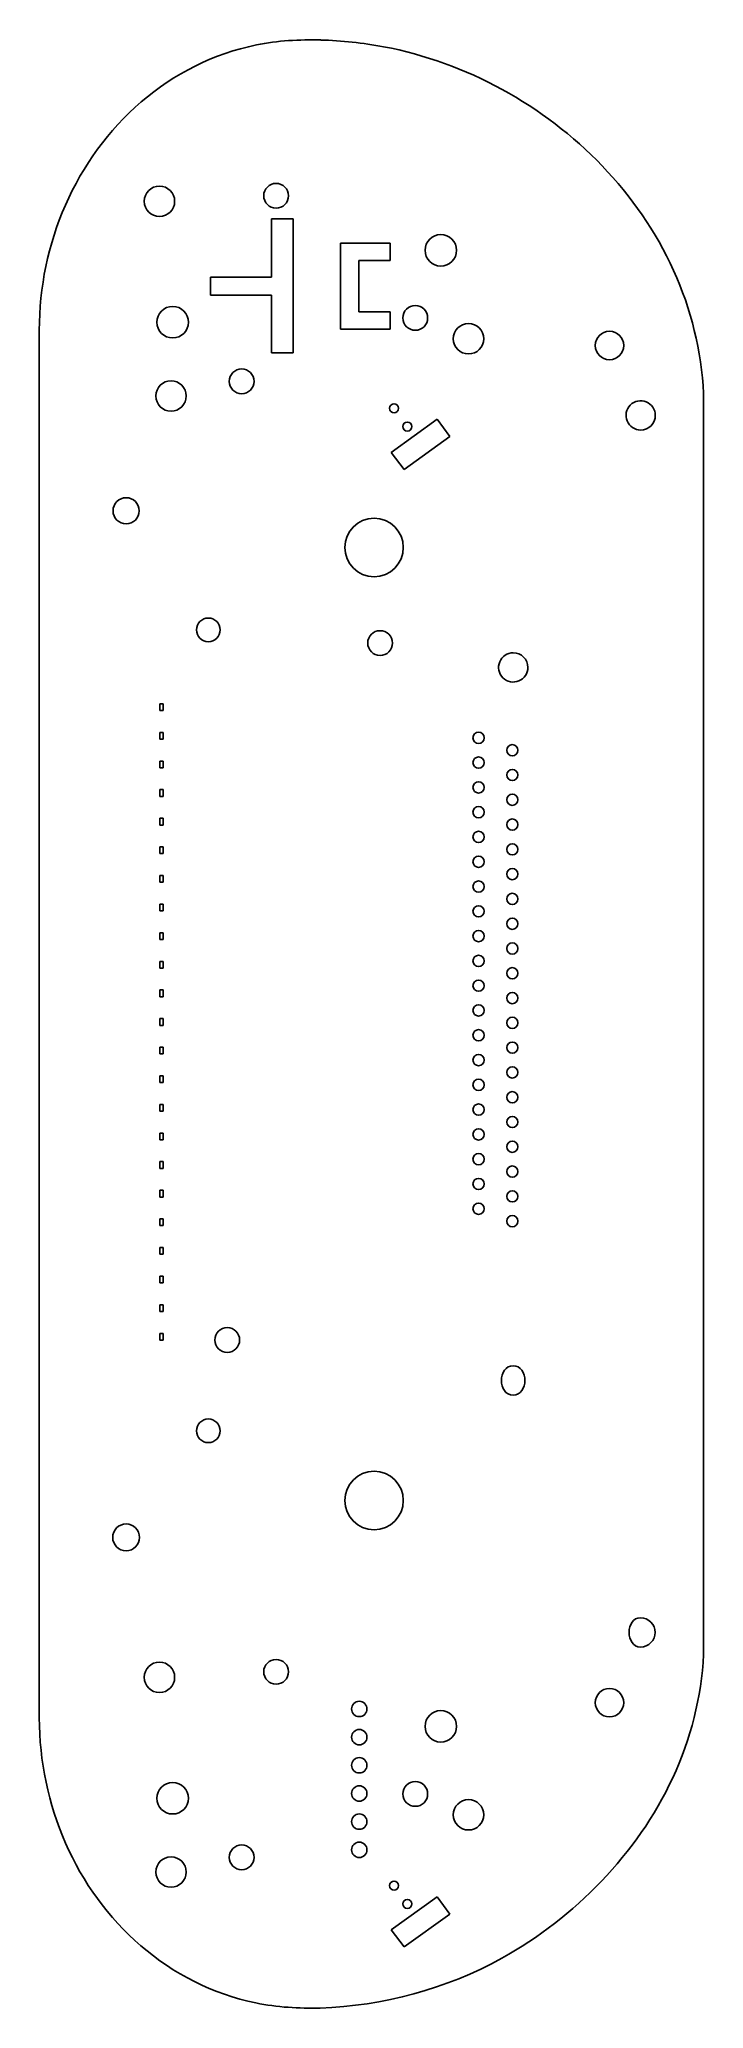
# Model space of a CAD drawing. Header units: millimetres. Extents: x -30 to 29, y -87 to 87.
import ezdxf

# ---------------------------------------------------------------- set-up
doc = ezdxf.new("R2010")
doc.units = ezdxf.units.MM

msp = doc.modelspace()

# ---------------------------------------------------------------- linework, layer by layer
at = {"color": 7, "linetype": 'Continuous', "lineweight": 25}
for p, q in [((-9.1, 71.48), (-9.1, 66.31)), ((1.44, 67.77), (1.44, 69.32)), ((-1.34, 63.22), (-1.34, 67.77)), ((-29.73, -61.58), (-29.73, 61.58)), ((29.27, 55.96), (29.27, -55.96)), ((1.52, 50.74), (5.61, 53.68)), ((5.61, 53.68), (6.72, 52.14)), ((1.52, 50.74), (2.66, 49.22)), ((2.66, 49.22), (6.72, 52.14)), ((-19.04, 28.43), (-19.04, 27.83)), ((-18.74, 28.43), (-19.04, 28.43)), ((-18.74, 27.83), (-18.74, 28.43)), ((-19.04, 27.83), (-18.74, 27.83)), ((-19.04, 25.89), (-19.04, 25.29)), ((-18.74, 25.89), (-19.04, 25.89)), ((-19.04, 25.29), (-18.74, 25.29)), ((-18.74, 25.29), (-18.74, 25.89)), ((-19.04, 23.35), (-19.04, 22.75)), ((-18.74, 23.35), (-19.04, 23.35)), ((-19.04, 22.75), (-18.74, 22.75)), ((-18.74, 22.75), (-18.74, 23.35)), ((-19.04, 20.81), (-19.04, 20.21)), ((-18.74, 20.81), (-19.04, 20.81)), ((-19.04, 20.21), (-18.74, 20.21)), ((-18.74, 20.21), (-18.74, 20.81)), ((-19.04, 18.27), (-19.04, 17.67)), ((-18.74, 18.27), (-19.04, 18.27)), ((-19.04, 17.67), (-18.74, 17.67)), ((-18.74, 17.67), (-18.74, 18.27)), ((-19.04, 15.73), (-19.04, 15.13)), ((-18.74, 15.73), (-19.04, 15.73)), ((-18.74, 15.13), (-18.74, 15.73)), ((-19.04, 15.13), (-18.74, 15.13)), ((-19.04, 13.19), (-19.04, 12.59)), ((-18.74, 13.19), (-19.04, 13.19)), ((-19.04, 12.59), (-18.74, 12.59)), ((-18.74, 12.59), (-18.74, 13.19)), ((-19.04, 10.65), (-19.04, 10.05)), ((-18.74, 10.65), (-19.04, 10.65)), ((-18.74, 10.05), (-18.74, 10.65)), ((-19.04, 10.05), (-18.74, 10.05)), ((-19.04, 8.11), (-19.04, 7.51)), ((-18.74, 8.11), (-19.04, 8.11)), ((-19.04, 7.51), (-18.74, 7.51)), ((-18.74, 7.51), (-18.74, 8.11)), ((-19.04, 5.57), (-19.04, 4.97)), ((-18.74, 5.57), (-19.04, 5.57)), ((-18.74, 4.97), (-18.74, 5.57)), ((-19.04, 4.97), (-18.74, 4.97)), ((-19.04, 3.03), (-19.04, 2.43)), ((-18.74, 3.03), (-19.04, 3.03)), ((-19.04, 2.43), (-18.74, 2.43)), ((-18.74, 2.43), (-18.74, 3.03)), ((-19.04, 0.49), (-19.04, -0.11)), ((-18.74, 0.49), (-19.04, 0.49)), ((-18.74, -0.11), (-18.74, 0.49)), ((-19.04, -0.11), (-18.74, -0.11)), ((-19.04, -2.05), (-19.04, -2.65)), ((-18.74, -2.05), (-19.04, -2.05)), ((-19.04, -2.65), (-18.74, -2.65)), ((-18.74, -2.65), (-18.74, -2.05)), ((-19.04, -4.59), (-19.04, -5.19)), ((-18.74, -4.59), (-19.04, -4.59)), ((-19.04, -5.19), (-18.74, -5.19)), ((-18.74, -5.19), (-18.74, -4.59)), ((-19.04, -7.13), (-19.04, -7.73)), ((-18.74, -7.13), (-19.04, -7.13)), ((-19.04, -7.73), (-18.74, -7.73)), ((-18.74, -7.73), (-18.74, -7.13)), ((-19.04, -9.67), (-19.04, -10.27)), ((-18.74, -9.67), (-19.04, -9.67)), ((-19.04, -10.27), (-18.74, -10.27)), ((-18.74, -10.27), (-18.74, -9.67)), ((-19.04, -12.21), (-19.04, -12.81)), ((-18.74, -12.21), (-19.04, -12.21)), ((-18.74, -12.81), (-18.74, -12.21)), ((-19.04, -12.81), (-18.74, -12.81)), ((-19.04, -14.75), (-19.04, -15.35)), ((-18.74, -14.75), (-19.04, -14.75)), ((-19.04, -15.35), (-18.74, -15.35)), ((-18.74, -15.35), (-18.74, -14.75)), ((-19.04, -17.29), (-19.04, -17.89)), ((-18.74, -17.29), (-19.04, -17.29)), ((-18.74, -17.89), (-18.74, -17.29)), ((-19.04, -17.89), (-18.74, -17.89)), ((-19.04, -19.83), (-19.04, -20.43)), ((-18.74, -19.83), (-19.04, -19.83)), ((-19.04, -20.43), (-18.74, -20.43)), ((-18.74, -20.43), (-18.74, -19.83)), ((-19.04, -22.37), (-19.04, -22.97)), ((-18.74, -22.37), (-19.04, -22.37)), ((-18.74, -22.97), (-18.74, -22.37)), ((-19.04, -22.97), (-18.74, -22.97)), ((-19.04, -24.91), (-19.04, -25.51)), ((-18.74, -24.91), (-19.04, -24.91)), ((-19.04, -25.51), (-18.74, -25.51)), ((-18.74, -25.51), (-18.74, -24.91)), ((-19.04, -27.45), (-19.04, -28.05)), ((-18.74, -27.45), (-19.04, -27.45)), ((-18.74, -28.05), (-18.74, -27.45)), ((-19.04, -28.05), (-18.74, -28.05)), ((5.61, -77.45), (1.52, -80.39)), ((6.72, -78.99), (5.61, -77.45)), ((1.52, -80.39), (2.66, -81.91)), ((2.66, -81.91), (6.72, -78.99))]:
    msp.add_line(p, q, dxfattribs=at)
for centre, radius, start, end in [((-5.75, 51.77), 35.59, 79.3191, 88.3672), ((-19.06, 73.03), 1.35, 360, 180), ((-8.7, 73.52), 1.1, 360, 180), ((-8.7, 73.52), 1.1, 180, 360), ((-19.06, 73.03), 1.35, 180, 360), ((5.93, 68.68), 1.4, 360, 180), ((5.93, 68.68), 1.4, 180, 360), ((-17.88, 62.3), 1.4, 360, 180), ((3.66, 62.68), 1.1, 360, 180), ((-17.88, 62.3), 1.4, 180, 360), ((3.66, 62.68), 1.1, 180, 360), ((8.39, 60.83), 1.35, 360, 180), ((20.91, 60.23), 1.26, 180, 90), ((20.91, 60.23), 1.26, 90, 180), ((8.39, 60.83), 1.35, 180, 360), ((-11.76, 57.05), 1.1, 360, 180), ((-18.03, 55.75), 1.35, 360, 180), ((-11.76, 57.05), 1.1, 180, 360), ((-18.03, 55.75), 1.35, 180, 360), ((1.78, 54.66), 0.4, 0, 180), ((1.78, 54.66), 0.4, 180, 0), ((23.68, 54.03), 1.3, 360, 270.0216), ((2.95, 53.04), 0.4, 0, 180), ((2.95, 53.04), 0.4, 180, 0), ((23.68, 54.03), 1.3, 270.0216, 360), ((-22.02, 45.56), 1.16, 270, 180), ((-22.02, 45.56), 1.16, 180, 270), ((0, 42.31), 2.6, 0, 180), ((0, 42.31), 2.6, 180, 0), ((-14.72, 34.99), 1.05, 0, 180), ((-14.72, 34.99), 1.05, 180, 0), ((0.54, 33.82), 1.1, 0, 180), ((0.54, 33.82), 1.1, 180, 0), ((12.36, 31.66), 1.3, 89.9785, 360), ((12.36, 31.66), 1.3, 360, 89.9785), ((9.28, 25.41), 0.5, 360, 180), ((9.28, 25.41), 0.5, 180, 360), ((12.28, 24.31), 0.5, 0, 180), ((9.28, 23.21), 0.5, 360, 180), ((9.28, 23.21), 0.5, 180, 360), ((12.28, 24.31), 0.5, 180, 0), ((9.28, 21.01), 0.5, 0, 180), ((9.28, 21.01), 0.5, 180, 0), ((12.28, 22.11), 0.5, 0, 180), ((12.28, 22.11), 0.5, 180, 0), ((9.28, 18.81), 0.5, 0, 180), ((12.28, 19.91), 0.5, 0, 180), ((12.28, 19.91), 0.5, 180, 0), ((9.28, 18.81), 0.5, 180, 0), ((12.28, 17.71), 0.5, 0, 180), ((12.28, 17.71), 0.5, 180, 0), ((9.28, 16.61), 0.5, 0, 180), ((9.28, 16.61), 0.5, 180, 0), ((12.28, 15.51), 0.5, 0, 180), ((9.28, 14.41), 0.5, 0, 180), ((9.28, 14.41), 0.5, 180, 0), ((12.28, 15.51), 0.5, 180, 0), ((9.28, 12.21), 0.5, 0, 180), ((12.28, 13.31), 0.5, 0, 180), ((12.28, 13.31), 0.5, 180, 0), ((9.28, 12.21), 0.5, 180, 0), ((9.28, 10.01), 0.5, 0, 180), ((12.28, 11.11), 0.5, 0, 180), ((12.28, 11.11), 0.5, 180, 0), ((9.28, 10.01), 0.5, 180, 0), ((12.28, 8.91), 0.5, 0, 180), ((12.28, 8.91), 0.5, 180, 0), ((9.28, 7.81), 0.5, 0, 180), ((9.28, 7.81), 0.5, 180, 0), ((12.28, 6.71), 0.5, 0, 180), ((9.28, 5.61), 0.5, 0, 180), ((9.28, 5.61), 0.5, 180, 0), ((12.28, 6.71), 0.5, 180, 0), ((9.28, 3.41), 0.5, 0, 180), ((12.28, 4.51), 0.5, 0, 180), ((12.28, 4.51), 0.5, 180, 0), ((9.28, 3.41), 0.5, 180, 0), ((12.28, 2.31), 0.5, 0, 180), ((12.28, 2.31), 0.5, 180, 0), ((9.28, 1.21), 0.5, 0, 180), ((9.28, 1.21), 0.5, 180, 0), ((12.28, 0.11), 0.5, 0, 180), ((12.28, 0.11), 0.5, 180, 0), ((9.28, -0.99), 0.5, 0, 180), ((9.28, -0.99), 0.5, 180, 0), ((12.28, -2.09), 0.5, 0, 180), ((9.28, -3.19), 0.5, 0, 180), ((9.28, -3.19), 0.5, 180, 0), ((12.28, -2.09), 0.5, 180, 0), ((9.28, -5.39), 0.5, 0, 180), ((12.28, -4.29), 0.5, 0, 180), ((12.28, -4.29), 0.5, 180, 0), ((9.28, -5.39), 0.5, 180, 0), ((12.28, -6.49), 0.5, 0, 180), ((12.28, -6.49), 0.5, 180, 0), ((9.28, -7.59), 0.5, 360, 180), ((9.28, -7.59), 0.5, 180, 360), ((12.28, -8.69), 0.5, 0, 180), ((12.28, -8.69), 0.5, 180, 0), ((9.28, -9.79), 0.5, 360, 180), ((9.28, -9.79), 0.5, 180, 360), ((12.28, -10.89), 0.5, 0, 180), ((9.28, -11.99), 0.5, 360, 180), ((9.28, -11.99), 0.5, 180, 360), ((12.28, -10.89), 0.5, 180, 0), ((9.28, -14.19), 0.5, 360, 180), ((12.28, -13.09), 0.5, 0, 180), ((12.28, -13.09), 0.5, 180, 0), ((9.28, -14.19), 0.5, 180, 360), ((12.28, -15.29), 0.5, 0, 180), ((12.28, -15.29), 0.5, 180, 0), ((9.28, -16.39), 0.5, 360, 180), ((9.28, -16.39), 0.5, 180, 360), ((12.28, -17.49), 0.5, 0, 180), ((12.28, -17.49), 0.5, 180, 0), ((-13.04, -28.04), 1.1, 0, 180), ((-13.04, -28.04), 1.1, 180, 0), ((-14.72, -36.1), 1.05, 360, 180), ((-14.72, -36.1), 1.05, 180, 360), ((0, -42.29), 2.6, 360, 180), ((0, -42.29), 2.6, 180, 360), ((-22.02, -45.56), 1.19, 270, 180), ((-22.02, -45.56), 1.19, 180, 270), ((-19.06, -57.98), 1.35, 360, 180), ((-8.7, -57.49), 1.1, 360, 180), ((-8.7, -57.49), 1.1, 180, 360), ((-19.06, -57.98), 1.35, 180, 360), ((20.91, -60.23), 1.26, 360, 270), ((-1.31, -60.79), 0.681, 0, 180), ((-1.31, -60.79), 0.681, 180, 0), ((5.93, -62.33), 1.4, 360, 180), ((20.91, -60.23), 1.26, 270, 360), ((-1.31, -63.29), 0.681, 0, 180), ((5.93, -62.33), 1.4, 180, 360), ((-1.31, -63.29), 0.681, 180, 0), ((-1.31, -65.79), 0.681, 0, 180), ((-1.31, -65.79), 0.681, 180, 0), ((-17.88, -68.71), 1.4, 0, 180), ((-1.31, -68.29), 0.681, 0, 180), ((3.66, -68.33), 1.1, 360, 180), ((-17.88, -68.71), 1.4, 180, 0), ((-1.31, -68.29), 0.681, 180, 0), ((3.66, -68.33), 1.1, 180, 360), ((8.39, -70.18), 1.35, 360, 180), ((-1.31, -70.79), 0.681, 0, 180), ((-1.31, -70.79), 0.681, 180, 0), ((8.39, -70.18), 1.35, 180, 360), ((-11.76, -73.96), 1.1, 360, 180), ((-1.31, -73.29), 0.681, 0, 180), ((-1.31, -73.29), 0.681, 180, 0), ((-18.03, -75.26), 1.35, 360, 180), ((-11.76, -73.96), 1.1, 180, 360), ((-18.03, -75.26), 1.35, 180, 360), ((1.78, -76.47), 0.4, 0, 180), ((1.78, -76.47), 0.4, 180, 0), ((2.95, -78.09), 0.4, 0, 180), ((2.95, -78.09), 0.4, 180, 0)]:
    msp.add_arc(centre, radius, start, end, dxfattribs=at)
for points in [[(-10.45, 86.91), (-8.57, 87.29), (-6.61, 87.4), (-4.74, 87.35)], [(-20.68, 81.85), (-17.75, 84.36), (-14.23, 86.14), (-10.45, 86.91)], [(0.85, 86.75), (4.53, 86.05), (8.08, 84.76), (11.37, 82.96)], [(11.37, 82.96), (17.92, 79.37), (23.46, 73.8), (26.6, 66.9)], [(-27.41, 72.69), (-25.87, 76.19), (-23.59, 79.36), (-20.68, 81.85)], [(-29.73, 61.58), (-29.73, 65.4), (-28.95, 69.19), (-27.41, 72.69)], [(-9.1, 71.48), (-8.46, 71.48), (-7.82, 71.48), (-7.18, 71.48)], [(-7.18, 59.59), (-7.18, 63.55), (-7.18, 67.52), (-7.18, 71.48)], [(-2.98, 69.32), (-2.98, 66.77), (-2.98, 64.22), (-2.98, 61.67)], [(-2.98, 69.32), (-1.51, 69.32), (-0.03, 69.32), (1.44, 69.32)], [(1.44, 67.77), (0.51, 67.77), (-0.41, 67.77), (-1.34, 67.77)], [(26.6, 66.9), (28.16, 63.46), (29.07, 59.74), (29.27, 55.96)], [(-14.54, 66.31), (-14.54, 65.77), (-14.54, 65.23), (-14.54, 64.69)], [(-14.54, 66.31), (-12.73, 66.31), (-10.91, 66.31), (-9.1, 66.31)], [(-9.1, 64.69), (-10.91, 64.69), (-12.73, 64.69), (-14.54, 64.69)], [(-9.1, 64.69), (-9.1, 62.99), (-9.1, 61.29), (-9.1, 59.59)], [(-1.34, 63.22), (-0.41, 63.22), (0.51, 63.22), (1.44, 63.22)], [(1.44, 61.67), (1.44, 62.19), (1.44, 62.71), (1.44, 63.22)], [(1.44, 61.67), (-0.03, 61.67), (-1.51, 61.67), (-2.98, 61.67)], [(-7.18, 59.59), (-7.82, 59.59), (-8.46, 59.59), (-9.1, 59.59)], [(12.36, -30.32), (10.98, -30.32), (10.95, -32.95), (12.36, -32.93)], [(12.36, -32.93), (13.74, -32.94), (13.74, -30.32), (12.36, -30.32)], [(23.68, -52.69), (22.31, -52.69), (22.31, -55.29), (23.68, -55.29)], [(24.98, -53.99), (24.98, -53.31), (24.36, -52.69), (23.68, -52.69)], [(23.68, -55.29), (24.36, -55.29), (24.98, -54.67), (24.98, -53.99)], [(29.27, -55.96), (29.08, -59.74), (28.12, -63.46), (26.53, -66.89)], [(-20.71, -81.81), (-26.53, -76.81), (-29.72, -69.25), (-29.73, -61.58)], [(26.53, -66.89), (24.93, -70.32), (22.78, -73.37), (20.19, -76.08)], [(20.19, -76.08), (17.59, -78.79), (14.64, -81.09), (11.35, -82.91)], [(-10.51, -86.88), (-14.28, -86.1), (-17.83, -84.29), (-20.71, -81.81)], [(11.35, -82.91), (6.42, -85.64), (0.79, -87.15), (-4.78, -87.33)], [(-4.78, -87.33), (-6.64, -87.38), (-8.62, -87.27), (-10.51, -86.88)]]:
    msp.add_open_spline(points, degree=3, dxfattribs=at)

doc.saveas('drawing.dxf')
